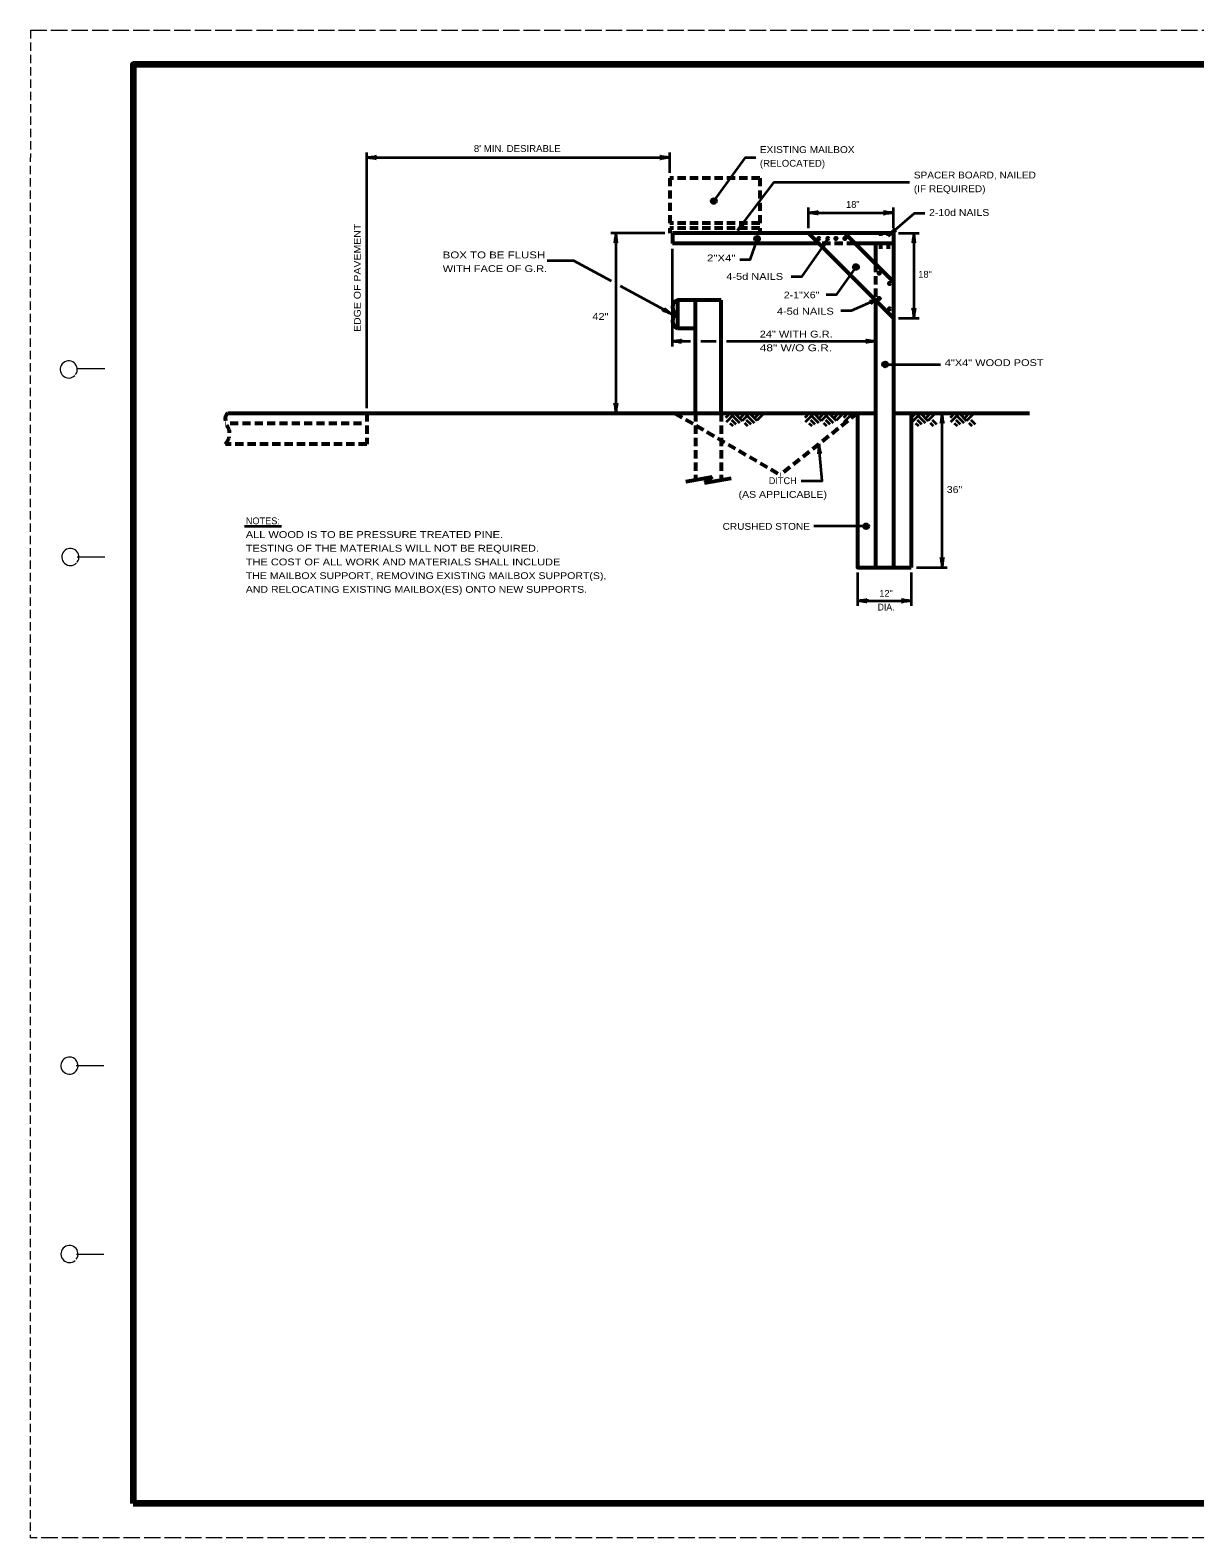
# Model space of a CAD drawing. Extents: x -67 to 613, y -365 to 75.
# Drawn here: x -66.9 to 273.2, y -365.2 to 74.8 of the extents above; entities that cross this region are included whole.
import ezdxf
from ezdxf.enums import TextEntityAlignment as Align

# ---------------------------------------------------------------- set-up
doc = ezdxf.new("R2010")
doc.units = 0
doc.header["$LTSCALE"] = 0.8
doc.linetypes.add('LONG_DASHED', pattern=[7.5, 6, -1.5])
doc.linetypes.add('MEDIUM_DASHED', pattern=[4.5, 3, -1.5])
doc.layers.add('1', color=7, linetype='Continuous', lineweight=35)
doc.layers.add('61', color=7, linetype='Continuous', lineweight=35)

msp = doc.modelspace()

# ---------------------------------------------------------------- hatches: boundary and pattern name
at = {"layer": '1'}
for points in [[(133.4976, 24.9681, 1), (131.9976, 24.9681, 1)], [(146.1038, 13.9627, 1), (144.6038, 13.9627, 1)], [(163.5773, 14.0486, 1), (163.2023, 14.0486, 1)], [(166.2023, 14.0486, 1), (165.8273, 14.0486, 1)], [(168.5588, 14.0486, 1), (168.1838, 14.0486, 1)], [(171.1838, 14.0486, 1), (170.8088, 14.0486, 1)], [(174.9837, 5.7086, 1), (173.4837, 5.7086, 1)], [(181.2023, 3.9391, 1), (180.8273, 3.9391, 1)], [(184.2023, 0.9392, 1), (183.8273, 0.9392, 1)], [(181.2023, -3.4854, 1), (180.8273, -3.4854, 1)], [(184.2023, -6.4854, 1), (183.8273, -6.4854, 1)], [(183.4643, -22.722, 1), (181.9643, -22.722, 1)], [(177.9635, -69.9536, 1), (176.4635, -69.9536, 1)]]:
    msp.add_hatch(color=256, dxfattribs=at).paths.add_polyline_path(points)

# ---------------------------------------------------------------- linework, layer by layer
at = {"layer": '1', "linetype": 'MEDIUM_DASHED', "lineweight": 13}
msp.add_line((-66.8128, 74.8426), (-66.8728, -365.1974), dxfattribs=at)
at = {"layer": '1'}
for p, q in [((31.3898, -35.4514), (31.3898, 39.1737)), ((31.3898, 37.6737), (119.8898, 37.6737)), ((119.8898, 33.1737), (119.8898, 39.1737)), ((160.3898, 17.0487), (160.3898, 23.0487)), ((185.1398, 17.0487), (185.1398, 23.0487)), ((160.3898, 21.5487), (185.1398, 21.5487)), ((118.3898, 15.5487), (102.6398, 15.5487)), ((104.1398, 15.5487), (104.1398, -36.9514)), ((186.6398, 15.5487), (192.6398, 15.5487)), ((191.1398, 15.5487), (191.1398, -9.2013)), ((120.5461, 11.0487), (120.5461, -17.4513)), ((91.8833, 7.4882), (84.1178, 7.4882)), ((102.8212, 1.5567), (91.8833, 7.4882)), ((120.5318, -8.0477), (105.4583, 0.1267)), ((186.6398, -9.2013), (192.6398, -9.2013)), ((120.5461, -15.9513), (125.8898, -15.9513)), ((128.8898, -15.9513), (133.3898, -15.9513)), ((136.3898, -15.9513), (179.8898, -15.9513)), ((182.7143, -22.722), (198.9216, -22.722)), ((137.4904, -36.9914), (136.1704, -38.3114)), ((138.9104, -36.9914), (136.2904, -39.6114)), ((137.8704, -38.9114), (139.1504, -40.1914)), ((138.3304, -37.9514), (140.1904, -39.7914)), ((138.8104, -36.9914), (141.0104, -39.1914)), ((140.3304, -36.9914), (139.7704, -37.5714)), ((141.7704, -36.9914), (140.3904, -38.3714)), ((143.1904, -36.9914), (141.0104, -39.1914)), ((142.2104, -38.8514), (143.4904, -40.1314)), ((142.6704, -37.8914), (144.5104, -39.7314)), ((143.1904, -36.9914), (145.3304, -39.1314)), ((144.6104, -36.9914), (144.0904, -37.5114)), ((146.0504, -36.9914), (144.7304, -38.3114)), ((147.4704, -36.9914), (145.3304, -39.1314)), ((160.5875, -36.9914), (159.2675, -38.3114)), ((162.0075, -36.9914), (159.3875, -39.6114)), ((160.9675, -38.9114), (162.2475, -40.1914)), ((161.4275, -37.9514), (163.2875, -39.7914)), ((161.9075, -36.9914), (164.1075, -39.1914)), ((163.4275, -36.9914), (162.8675, -37.5714)), ((164.8675, -36.9914), (163.4875, -38.3714)), ((166.2875, -36.9914), (164.1075, -39.1914)), ((165.3075, -38.8514), (166.5875, -40.1314)), ((165.7675, -37.8914), (167.6075, -39.7314)), ((166.2875, -36.9914), (168.4275, -39.1314)), ((167.7075, -36.9914), (167.1875, -37.5114)), ((169.1475, -36.9914), (167.8275, -38.3114)), ((170.5675, -36.9914), (168.4275, -39.1314)), ((171.8875, -36.9914), (170.5675, -38.3114)), ((173.3075, -36.9914), (170.6875, -39.6114)), ((191.7098, -36.9914), (190.3898, -38.3114)), ((193.1298, -36.9914), (190.5098, -39.6114)), ((192.0898, -38.9114), (193.3698, -40.1914)), ((192.5498, -37.9514), (194.4098, -39.7914)), ((193.0298, -36.9914), (195.2298, -39.1914)), ((194.5498, -36.9914), (193.9898, -37.5714)), ((195.9898, -36.9914), (194.6098, -38.3714)), ((197.4098, -36.9914), (195.2298, -39.1914)), ((196.4298, -38.8514), (197.7098, -40.1314)), ((199.3898, -81.9514), (199.3898, -36.9514)), ((203.0098, -36.9914), (201.6898, -38.3114)), ((204.4298, -36.9914), (201.8098, -39.6114)), ((203.3898, -38.9114), (204.6698, -40.1914)), ((203.8498, -37.9514), (205.7098, -39.7914)), ((204.3298, -36.9914), (206.5298, -39.1914)), ((205.8498, -36.9914), (205.2898, -37.5714)), ((207.2898, -36.9914), (205.9098, -38.3714)), ((208.7098, -36.9914), (206.5298, -39.1914)), ((207.7298, -38.8514), (209.0098, -40.1314)), ((137.3704, -39.8314), (138.2304, -40.6714)), ((141.6904, -39.7714), (142.5504, -40.6314)), ((160.4675, -39.8314), (161.3275, -40.6714)), ((164.7875, -39.7714), (165.6475, -40.6314)), ((191.5898, -39.8314), (192.4498, -40.6714)), ((195.9098, -39.7714), (196.7698, -40.6314)), ((202.8898, -39.8314), (203.7498, -40.6714)), ((207.2098, -39.7714), (208.0698, -40.6314)), ((-4.2604, -69.9572), (6.5257, -69.9572)), ((177.2135, -69.9537), (161.9745, -69.9537)), ((174.6398, -83.4514), (174.6398, -93.2014)), ((190.3898, -83.4514), (190.3898, -93.2014)), ((191.8898, -81.9514), (200.8898, -81.9514)), ((174.6398, -91.7014), (190.3898, -91.7014))]:
    msp.add_line(p, q, dxfattribs=at)
at = {"layer": '1', "linetype": 'MEDIUM_DASHED', "lineweight": 53}
for p, q in [((146.1398, 31.6737), (146.1398, 18.5487)), ((146.1398, 18.5487), (119.8898, 18.5487)), ((146.1398, 17.0487), (119.8898, 17.0487)), ((119.8898, 17.0487), (119.8898, 15.5487)), ((146.1398, 17.0487), (146.1398, 15.5487)), ((173.9963, 12.5487), (163.3898, 12.5487)), ((179.8898, 6.6552), (179.8898, -3.9513)), ((121.3898, -36.9514), (152.1398, -54.9514)), ((127.3898, -36.9514), (127.3898, -56.4149)), ((134.8898, -36.9514), (134.8898, -56.4149)), ((174.6398, -36.9514), (152.1398, -54.9514)), ((29.8898, -39.9514), (-9.8602, -39.9514))]:
    msp.add_line(p, q, dxfattribs=at)
at = {"layer": '1', "lineweight": 53}
for p, q in [((185.1398, 15.5487), (120.6398, 15.5487)), ((120.6398, 15.5487), (120.6398, 12.5487)), ((160.3898, 15.5487), (185.1398, -9.2013)), ((170.9963, 15.5487), (185.1398, 1.4052)), ((181.3898, 15.5487), (181.3898, 14.7987)), ((183.6398, 15.5487), (183.6398, 14.7987)), ((185.1398, 15.5487), (185.1398, -81.9514)), ((163.3898, 12.5487), (120.6398, 12.5487)), ((185.1398, 12.5487), (173.9963, 12.5487)), ((179.8898, 12.5487), (179.8898, 6.6552)), ((181.3898, 12.5487), (181.3898, 11.0487)), ((183.6398, 12.5487), (183.6398, 11.0487)), ((122.1398, -3.9513), (122.1398, -12.2013)), ((127.3898, -36.9514), (127.3898, -3.9513)), ((134.8898, -36.9514), (134.8898, -3.9513)), ((179.8898, -3.9513), (179.8898, -81.9514)), ((127.3898, -12.2013), (122.1398, -12.2013)), ((-9.1102, -36.9514), (147.2758, -36.9514)), ((159.2675, -36.9514), (174.6398, -36.9514)), ((174.6398, -36.9514), (179.8898, -36.9514)), ((190.3898, -36.9514), (190.3898, -81.9514)), ((190.3898, -36.9514), (224.8898, -36.9514)), ((124.5247, -56.9157), (132.2249, -55.5696)), ((132.2249, -55.5696), (130.0545, -57.26)), ((130.0545, -57.26), (137.7549, -55.9141))]:
    msp.add_line(p, q, dxfattribs=at)
at = {"layer": '1'}
for points in [[(132.7476, 24.9682), (141.9966, 37.6737), (144.9966, 37.6737)], [(139.6348, 16.3505), (150.3741, 30.4915), (189.89, 30.4915)], [(183.6398, 14.7987), (191.3276, 21.4197), (194.3276, 21.4197)], [(145.3538, 13.9627), (143.2823, 7.8347), (140.2823, 7.8347)], [(166.0148, 13.8612), (158.2903, 2.8804), (155.2903, 2.8804)], [(174.2337, 5.7087), (168.4957, -2.3741), (165.4957, -2.3741)], [(181.0148, -3.4853), (172.7878, -7.094), (169.7878, -7.094)], [(158.226, -56.6634), (164.3436, -56.6634), (163.3898, -45.9514)]]:
    msp.add_lwpolyline(points, dxfattribs=at)
at = {"layer": '1', "linetype": 'MEDIUM_DASHED', "lineweight": 53}
for points in [[(146.1398, 31.6737), (119.8898, 31.6737), (119.8898, 18.5487)], [(31.3898, -36.9514), (31.3898, -45.9514), (-9.8602, -45.9514)]]:
    msp.add_lwpolyline(points, dxfattribs=at)
at = {"layer": '1', "lineweight": 53}
for points in [[(134.8898, -3.9513), (127.3898, -3.9513), (122.1398, -3.9513)], [(136.1704, -36.9514), (147.2758, -36.9514), (174.6398, -36.9514)], [(174.6398, -36.9514), (174.6398, -81.9514), (190.3898, -81.9514)], [(185.1398, -36.9514), (190.3898, -36.9514), (208.3728, -36.9514)]]:
    msp.add_lwpolyline(points, dxfattribs=at)
at = {"layer": '1'}
for centre in [(132.7476, 24.9681), (145.3538, 13.9627), (174.2337, 5.7086), (182.7143, -22.722), (177.2135, -69.9536)]:
    msp.add_circle(centre, 0.75, dxfattribs=at)
at = {"layer": '1', "lineweight": 53}
for centre in [(163.3898, 14.0486), (166.0148, 14.0486), (168.3713, 14.0486), (170.9963, 14.0486), (181.0148, 3.9391), (184.0148, 0.9392), (181.0148, -3.4854), (184.0148, -6.4854)]:
    msp.add_circle(centre, 0.1875, dxfattribs=at)
for centre, radius, start, end in [((122.8078, -6.0139), 2.168, 107.94525, 252.05475), ((122.8078, -10.1389), 2.168, 107.94525, 252.05475), ((-8.1419, -38.4976), 1.8244, 122.05444, 201.60153)]:
    msp.add_arc(centre, radius, start, end, dxfattribs=at)
at = {"layer": '1', "linetype": 'MEDIUM_DASHED', "lineweight": 53}
msp.add_arc((-12.929, -42.9514), 4.2916, 315.64968, 44.35032, dxfattribs=at)
at = {"layer": '1', "lineweight": 40}
for centre, major_axis, ratio, start_param, end_param in [((32.5103, 37.4621), (-1.7565, 0.1757), 0.07063, 3.14071475, 5.41810995), ((32.5103, 37.4621), (-1.7565, 0.1757), 0.07063, 3.14071475, 5.41810995), ((32.481, 37.95), (-1.7857, -0.1562), 0.122415, 0.89635335, 3.14159265), ((32.481, 37.95), (-1.7857, -0.1562), 0.122415, 0.89635335, 3.14159265), ((118.7986, 37.3974), (1.7857, 0.1562), 0.122415, 0.89635335, 3.14159265), ((118.7986, 37.3974), (1.7857, 0.1562), 0.122415, 0.89635335, 3.14159265), ((118.7693, 37.8853), (1.7565, -0.1757), 0.07063, 3.14071475, 5.41810995), ((118.7693, 37.8853), (1.7565, -0.1757), 0.07063, 3.14071475, 5.41810995), ((140.0748, 17.3866), (-0.9556, -1.5165), 0.122415, 0.89635335, 3.14159265), ((140.0748, 17.3866), (-0.9556, -1.5165), 0.122415, 0.89635335, 3.14159265), ((140.481, 17.1149), (-1.2022, -1.2926), 0.07063, 3.14071475, 5.41810995), ((140.481, 17.1149), (-1.2022, -1.2926), 0.07063, 3.14071475, 5.41810995), ((161.5103, 21.3371), (-1.7565, 0.1757), 0.07063, 3.14071475, 5.41810995), ((161.5103, 21.3371), (-1.7565, 0.1757), 0.07063, 3.14071475, 5.41810995), ((161.481, 21.825), (-1.7857, -0.1562), 0.122415, 0.89635335, 3.14159265), ((161.481, 21.825), (-1.7857, -0.1562), 0.122415, 0.89635335, 3.14159265), ((184.0486, 21.2724), (1.7857, 0.1562), 0.122415, 0.89635335, 3.14159265), ((184.0486, 21.2724), (1.7857, 0.1562), 0.122415, 0.89635335, 3.14159265), ((184.0193, 21.7603), (1.7565, -0.1757), 0.07063, 3.14071475, 5.41810995), ((184.0193, 21.7603), (1.7565, -0.1757), 0.07063, 3.14071475, 5.41810995), ((103.9282, 14.4282), (0.1757, 1.7565), 0.07063, 3.14071475, 5.41810995), ((103.9282, 14.4282), (0.1757, 1.7565), 0.07063, 3.14071475, 5.41810995), ((104.4161, 14.4575), (-0.1562, 1.7857), 0.122415, 0.89635335, 3.14159265), ((104.4161, 14.4575), (-0.1562, 1.7857), 0.122415, 0.89635335, 3.14159265), ((165.1971, 13.0665), (1.1543, 1.3355), 0.07063, 3.14071475, 5.41810995), ((165.1971, 13.0665), (1.1543, 1.3355), 0.07063, 3.14071475, 5.41810995), ((165.613, 12.8097), (0.8997, 1.5504), 0.122415, 0.89635335, 3.14159265), ((165.613, 12.8097), (0.8997, 1.5504), 0.122415, 0.89635335, 3.14159265), ((184.2864, 15.7201), (-1.2512, -1.2836), 0.122415, 0.89635335, 3.14159265), ((184.2864, 15.7201), (-1.2512, -1.2836), 0.122415, 0.89635335, 3.14159265), ((184.6269, 15.3695), (-1.4455, -1.0131), 0.07063, 3.14071475, 5.41810995), ((184.6269, 15.3695), (-1.4455, -1.0131), 0.07063, 3.14071475, 5.41810995), ((190.9282, 14.4282), (0.1757, 1.7565), 0.07063, 3.14071475, 5.41810995), ((190.9282, 14.4282), (0.1757, 1.7565), 0.07063, 3.14071475, 5.41810995), ((191.4161, 14.4575), (-0.1562, 1.7857), 0.122415, 0.89635335, 3.14159265), ((191.4161, 14.4575), (-0.1562, 1.7857), 0.122415, 0.89635335, 3.14159265), ((179.9037, -3.7417), (1.6791, 0.5447), 0.07063, 3.14071475, 5.41810995), ((179.9037, -3.7417), (1.6791, 0.5447), 0.07063, 3.14071475, 5.41810995), ((180.1265, -4.1767), (1.5726, 0.8603), 0.122415, 0.89635335, 3.14159265), ((180.1265, -4.1767), (1.5726, 0.8603), 0.122415, 0.89635335, 3.14159265), ((119.4408, -7.7704), (1.6442, -0.714), 0.122415, 0.89635335, 3.14159265), ((119.4408, -7.7704), (1.6442, -0.714), 0.122415, 0.89635335, 3.14159265), ((119.6476, -7.3276), (1.4603, -0.9917), 0.07063, 3.14071475, 5.41810995), ((119.6476, -7.3276), (1.4603, -0.9917), 0.07063, 3.14071475, 5.41810995), ((190.8635, -8.1101), (0.1562, -1.7857), 0.122415, 0.89635335, 3.14159265), ((190.8635, -8.1101), (0.1562, -1.7857), 0.122415, 0.89635335, 3.14159265), ((191.3514, -8.0808), (-0.1757, -1.7565), 0.07063, 3.14071475, 5.41810995), ((191.3514, -8.0808), (-0.1757, -1.7565), 0.07063, 3.14071475, 5.41810995), ((121.6666, -16.1629), (-1.7565, 0.1757), 0.07063, 3.14071475, 5.41810995), ((121.6373, -15.675), (-1.7857, -0.1562), 0.122415, 0.89635335, 3.14159265), ((178.7986, -16.2276), (1.7857, 0.1562), 0.122415, 0.89635335, 3.14159265), ((178.7986, -16.2276), (1.7857, 0.1562), 0.122415, 0.89635335, 3.14159265), ((178.7693, -15.7397), (1.7565, -0.1757), 0.07063, 3.14071475, 5.41810995), ((178.7693, -15.7397), (1.7565, -0.1757), 0.07063, 3.14071475, 5.41810995), ((103.8635, -35.8602), (0.1562, -1.7857), 0.122415, 0.89635335, 3.14159265), ((103.8635, -35.8602), (0.1562, -1.7857), 0.122415, 0.89635335, 3.14159265), ((104.3514, -35.8309), (-0.1757, -1.7565), 0.07063, 3.14071475, 5.41810995), ((104.3514, -35.8309), (-0.1757, -1.7565), 0.07063, 3.14071475, 5.41810995), ((199.1782, -38.0719), (0.1757, 1.7565), 0.07063, 3.14071475, 5.41810995), ((199.1782, -38.0719), (0.1757, 1.7565), 0.07063, 3.14071475, 5.41810995), ((199.6661, -38.0426), (-0.1562, 1.7857), 0.122415, 0.89635335, 3.14159265), ((199.6661, -38.0426), (-0.1562, 1.7857), 0.122415, 0.89635335, 3.14159265), ((163.2784, -47.0863), (0.0192, 1.7651), 0.07063, 3.14071475, 5.41810995), ((163.7618, -47.0138), (-0.3139, 1.7648), 0.122415, 0.89635335, 3.14159265), ((199.1135, -80.8602), (0.1562, -1.7857), 0.122415, 0.89635335, 3.14159265), ((199.1135, -80.8602), (0.1562, -1.7857), 0.122415, 0.89635335, 3.14159265), ((199.6014, -80.8309), (-0.1757, -1.7565), 0.07063, 3.14071475, 5.41810995), ((199.6014, -80.8309), (-0.1757, -1.7565), 0.07063, 3.14071475, 5.41810995), ((175.7603, -91.913), (-1.7565, 0.1757), 0.07063, 3.14071475, 5.41810995), ((175.731, -91.4251), (-1.7857, -0.1562), 0.122415, 0.89635335, 3.14159265), ((189.2986, -91.9777), (1.7857, 0.1562), 0.122415, 0.89635335, 3.14159265), ((189.2986, -91.9777), (1.7857, 0.1562), 0.122415, 0.89635335, 3.14159265), ((189.2693, -91.4898), (1.7565, -0.1757), 0.07063, 3.14071475, 5.41810995), ((189.2693, -91.4898), (1.7565, -0.1757), 0.07063, 3.14071475, 5.41810995)]:
    msp.add_ellipse(centre, major_axis=major_axis, ratio=ratio, start_param=start_param, end_param=end_param, dxfattribs=at)
at = {"layer": '61', "linetype": 'LONG_DASHED', "lineweight": 13}
for p, q in [((-66.8128, 74.8426), (613.2072, 74.8426)), ((613.1872, -365.1774), (-66.8728, -365.1974))]:
    msp.add_line(p, q, dxfattribs=at)
at = {"layer": '61', "lineweight": 13}
for p, q in [((-53.0928, -23.9174), (-45.1128, -23.8974)), ((-53.1128, -78.9174), (-45.1128, -78.9174)), ((-53.3928, -227.3374), (-45.3928, -227.3374)), ((-53.3728, -282.3574), (-45.3928, -282.3574))]:
    msp.add_line(p, q, dxfattribs=at)
at = {"layer": '61', "lineweight": 158}
msp.add_line((602.2472, -355.1974), (-36.8128, -355.1774), dxfattribs=at)
msp.add_lwpolyline([(602.2272, 64.8426), (-36.8128, 64.8426), (-36.8128, -355.1774)], dxfattribs=at)
at = {"layer": '61', "lineweight": 13}
for centre, start, end in [((-55.5985, -24.196), 323.13009, 316.23216), ((-55.1151, -78.9161), 323.13009, 315.37577), ((-55.3951, -227.3561), 322.67175, 321.71615), ((-55.3951, -282.3561), 323.13009, 312.31439)]:
    msp.add_arc(centre, 2.5, start, end, dxfattribs=at)

# ---------------------------------------------------------------- texts
at = {"layer": '1'}
for s, width, p in [("8' MIN. DESIRABLE", 1.05, (62.6751, 39.2917)), ('EXISTING MAILBOX', 1.1, (146.1718, 38.9845)), ('(RELOCATED)', 1.05, (146.1718, 34.9845)), ('SPACER BOARD, NAILED', 1.1, (191.1317, 31.5564)), ('(IF REQUIRED)', 1.1, (191.1317, 27.5564)), ('2-10d NAILS', 1.15, (195.5487, 20.623)), ('BOX TO BE FLUSH', 1.25, (53.5819, 8.2398)), ('2"X4"', 1.25, (130.7452, 7.3526)), ('WITH FACE OF G.R.', 1.2, (53.5819, 4.2398)), ('4-5d NAILS', 1.2, (136.362, 1.9563)), ('2-1"X6"', 1.15, (153.1564, -3.4605)), ('42"', 1.2, (97.2671, -9.7248)), ('4-5d NAILS', 1.2, (151.1452, -8.1992)), ('24" WITH G.R.', 1.2, (146.1313, -14.8689)), ('48" W/O G.R.', 1.3, (146.1313, -18.8689)), ('4"X4" WOOD POST', 1.2, (200.1662, -23.2035)), ('36"', 1.15, (200.74, -60.2237)), ('CRUSHED STONE', 1.1, (135.2952, -70.9891)), ('ALL WOOD IS TO BE PRESSURE TREATED PINE.', 1.2, (-3.9095, -73.3725)), ('TESTING OF THE MATERIALS WILL NOT BE REQUIRED.', 1.2, (-3.9095, -77.3725)), ('THE MAILBOX SUPPORT, REMOVING EXISTING MAILBOX SUPPORT(S),', 1.15, (-3.9095, -85.3725)), ('THE COST OF ALL WORK AND MATERIALS SHALL INCLUDE', 1.2, (-3.9095, -81.3725)), ('AND RELOCATING EXISTING MAILBOX(ES) ONTO NEW SUPPORTS.', 1.15, (-3.9095, -89.3725))]:
    msp.add_text(s, height=2, dxfattribs=dict(at, width=width)).set_placement(p)
for s, p in [('18"', (171.3559, 22.9817)), ('18"', (192.4448, 2.5827)), ('NOTES:', (-3.9095, -69.3725))]:
    msp.add_text(s, height=2, dxfattribs=at).set_placement(p)
at = {"layer": '1', "width": 1.15}
msp.add_text('EDGE OF PAVEMENT', height=2, rotation=90, dxfattribs=at).set_placement((29.6351, -13.2533))
at = {"layer": '1'}
for s, p in [('DITCH', (152.8545, -57.6561)), ('12"', (183.027, -90.5408))]:
    msp.add_text(s, height=2, dxfattribs=at).set_placement(p, align=Align.CENTER)
for s, width, p in [('(AS APPLICABLE)', 1.15, (152.8546, -61.6561)), ('DIA.', 0.95, (183.027, -94.5408))]:
    msp.add_text(s, height=2, dxfattribs=dict(at, width=width)).set_placement(p, align=Align.CENTER)

doc.saveas('drawing.dxf')
